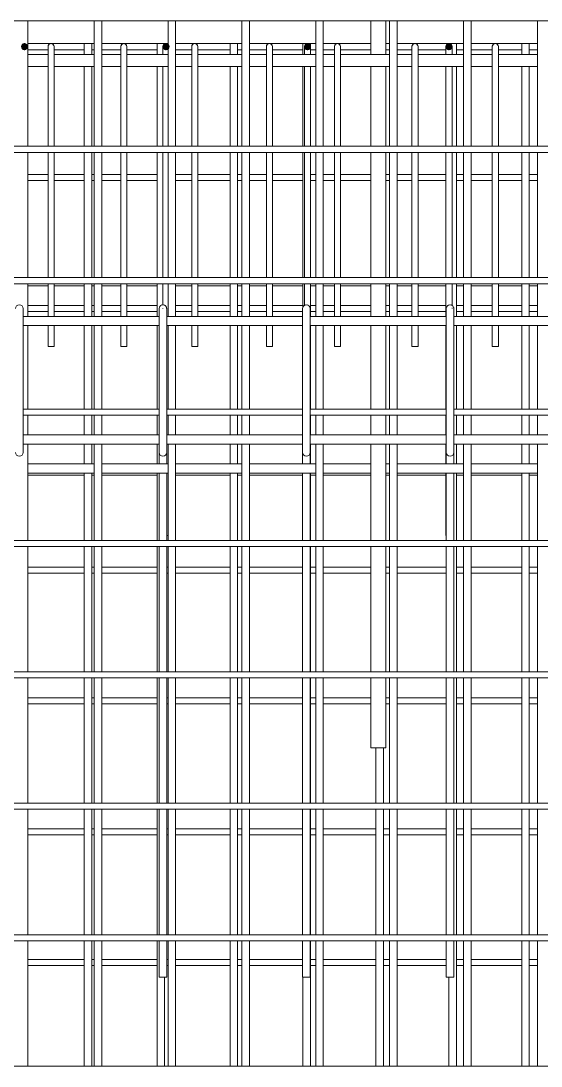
# Model space of a CAD drawing. Header units: millimetres. Extents: x 6720 to 22888, y -3063 to 10060.
# Drawn here: x 10719 to 11406, y 6280 to 7660 of the extents above; entities that cross this region are included whole.
import ezdxf

# ---------------------------------------------------------------- set-up
doc = ezdxf.new("R2010")
doc.units = ezdxf.units.MM
doc.layers.add('S-BEAM', color=12, linetype='Continuous', lineweight=18)
doc.layers.add('S-RBAR', color=171, linetype='Continuous', lineweight=18)

msp = doc.modelspace()

# ---------------------------------------------------------------- hatches: boundary and pattern name
at = {"layer": 'S-RBAR'}
for points in [[(10723.3, 7622), (10727.3, 7626), (10723.3, 7630), (10719.3, 7626)], [(10910.2, 7622), (10914.2, 7626), (10910.2, 7630), (10906.2, 7626)], [(11097.1, 7622), (11101.1, 7626), (11097.1, 7630), (11093.1, 7626)], [(11284, 7622), (11288, 7626), (11284, 7630), (11280, 7626)]]:
    msp.add_hatch(color=256, dxfattribs=at).paths.add_polyline_path(points)
h = msp.add_hatch(color=256, dxfattribs=at)
edge = h.paths.add_edge_path()
edge.add_arc((10723.3, 7626), 4, 0, 360)
h = msp.add_hatch(color=256, dxfattribs=at)
edge = h.paths.add_edge_path()
edge.add_arc((10910.2, 7626), 4, 0, 360)
h = msp.add_hatch(color=256, dxfattribs=at)
edge = h.paths.add_edge_path()
edge.add_arc((11097.1, 7626), 4, 0, 360)
h = msp.add_hatch(color=256, dxfattribs=at)
edge = h.paths.add_edge_path()
edge.add_arc((11284, 7626), 4, 0, 360)

# ---------------------------------------------------------------- linework, layer by layer
at = {"layer": 'S-BEAM'}
for p, q in [((10727.8, 7310), (10754.4, 7310)), ((10762.4, 7310), (10802.1, 7310)), ((10812.1, 7310), (10815.4, 7310)), ((10825.4, 7310), (10850.5, 7310)), ((10858.5, 7310), (10898.4, 7310)), ((10922.9, 7310), (10944.2, 7310)), ((10952.2, 7310), (10994.8, 7310)), ((11004.8, 7310), (11010.5, 7310)), ((11020.5, 7310), (11042.8, 7310)), ((11050.8, 7310), (11091.1, 7310)), ((11101.1, 7310), (11108, 7310)), ((11118, 7310), (11132.7, 7310)), ((11140.7, 7310), (11180.6, 7310)), ((11200.6, 7310), (11205.6, 7310)), ((11215.6, 7310), (11235.1, 7310)), ((11243.1, 7310), (11280, 7310)), ((11293.8, 7310), (11303.1, 7310)), ((11313.1, 7310), (11341.2, 7310)), ((11349.2, 7310), (11380.1, 7310)), ((11390.1, 7310), (11400.7, 7310)), ((10802.1, 7060), (10727.8, 7060)), ((10815.4, 7060), (10812.1, 7060)), ((10898.4, 7060), (10825.4, 7060)), ((10994.8, 7060), (10922.9, 7060)), ((11010.5, 7060), (11004.8, 7060)), ((11090.7, 7060), (11020.5, 7060)), ((11108, 7060), (11101.1, 7060)), ((11180.6, 7060), (11118, 7060)), ((11205.6, 7060), (11200.6, 7060)), ((11280, 7060), (11215.6, 7060)), ((11303.1, 7060), (11293.8, 7060)), ((11380.1, 7060), (11313.1, 7060)), ((11400.7, 7060), (11390.1, 7060))]:
    msp.add_line(p, q, dxfattribs=at)
at = {"layer": 'S-RBAR'}
for p, q in [((10132.6, 7660), (12288.6, 7660)), ((10727.8, 7494.4), (10727.8, 7660)), ((10815.4, 7494.4), (10815.4, 7660)), ((10825.4, 7494.4), (10825.4, 7660)), ((10912.9, 7494.4), (10912.9, 7660)), ((10922.9, 7494.4), (10922.9, 7660)), ((11010.5, 7494.4), (11010.5, 7660)), ((11020.5, 7494.4), (11020.5, 7660)), ((11108, 7494.4), (11108, 7660)), ((11118, 7494.4), (11118, 7660)), ((11180.6, 7615.6), (11180.6, 7660)), ((11200.6, 7615.6), (11200.6, 7660)), ((11205.6, 7494.4), (11205.6, 7660)), ((11215.6, 7494.4), (11215.6, 7660)), ((11303.1, 7494.4), (11303.1, 7660)), ((11313.1, 7494.4), (11313.1, 7660)), ((11400.7, 7494.4), (11400.7, 7660)), ((10723.3, 7630), (10719.3, 7626)), ((10719.3, 7626), (10723.3, 7622)), ((10727.3, 7626), (10723.3, 7630)), ((10723.3, 7622), (10727.3, 7626)), ((10727.8, 7630), (10802.1, 7630)), ((10727.8, 7622), (10754.4, 7622)), ((10754.4, 7590), (10754.4, 7626)), ((10762.4, 7590), (10762.4, 7626)), ((10762.4, 7622), (10802.1, 7622)), ((10812.1, 7630), (10802.1, 7630)), ((10802.1, 7615.6), (10802.1, 7630)), ((10812.1, 7630), (10815.1, 7630)), ((10812.1, 7615.6), (10812.1, 7630)), ((10812.1, 7622), (10815.1, 7622)), ((10825.4, 7630), (10898.4, 7630)), ((10825.4, 7622), (10850.5, 7622)), ((10850.5, 7590), (10850.5, 7626)), ((10858.5, 7590), (10858.5, 7626)), ((10858.5, 7622), (10898.4, 7622)), ((10908.4, 7630), (10898.4, 7630)), ((10898.4, 7615.6), (10898.4, 7630)), ((10910.2, 7630), (10906.2, 7626)), ((10906.2, 7616.2), (10906.2, 7626)), ((10906.2, 7626), (10910.2, 7622)), ((10908.4, 7630), (10912.9, 7630)), ((10908.4, 7629.3), (10908.4, 7630)), ((10908.4, 7626), (10908.4, 7626.8)), ((10914.2, 7626), (10910.2, 7630)), ((10910.2, 7622), (10914.2, 7626)), ((10922.9, 7630), (10994.8, 7630)), ((10922.9, 7622), (10944.2, 7622)), ((10944.2, 7590), (10944.2, 7626)), ((10952.2, 7590), (10952.2, 7626)), ((10952.2, 7622), (10994.8, 7622)), ((11004.8, 7630), (10994.8, 7630)), ((10994.8, 7615.6), (10994.8, 7630)), ((11004.8, 7630), (11010.5, 7630)), ((11004.8, 7615.6), (11004.8, 7630)), ((11004.8, 7622), (11010.5, 7622)), ((11020.5, 7630), (11091.1, 7630)), ((11020.5, 7622), (11042.8, 7622)), ((11042.8, 7590), (11042.8, 7626)), ((11050.8, 7590), (11050.8, 7626)), ((11050.8, 7622), (11091.1, 7622)), ((11101.1, 7630), (11091.1, 7630)), ((11091.1, 7615.6), (11091.1, 7630)), ((11097.1, 7630), (11093.1, 7626)), ((11093.1, 7616.2), (11093.1, 7626)), ((11093.1, 7626), (11097.1, 7622)), ((11101.1, 7626), (11097.1, 7630)), ((11097.1, 7622), (11101.1, 7626)), ((11101.1, 7630), (11108, 7630)), ((11101.1, 7626), (11101.1, 7630)), ((11101.1, 7616.2), (11101.1, 7626)), ((11101.1, 7622), (11108, 7622)), ((11118, 7630), (11180.6, 7630)), ((11118, 7622), (11132.7, 7622)), ((11132.7, 7590), (11132.7, 7626)), ((11140.7, 7590), (11140.7, 7626)), ((11140.7, 7622), (11180.6, 7622)), ((11200.6, 7630), (11205.6, 7630)), ((11200.6, 7622), (11205.6, 7622)), ((11215.6, 7630), (11283.8, 7630)), ((11215.6, 7622), (11235.1, 7622)), ((11235.1, 7590), (11235.1, 7626)), ((11243.1, 7590), (11243.1, 7626)), ((11243.1, 7622), (11280, 7622)), ((11284, 7630), (11280, 7626)), ((11280, 7616.2), (11280, 7626)), ((11280, 7626), (11284, 7622)), ((11293.8, 7630), (11283.8, 7630)), ((11288, 7626), (11284, 7630)), ((11284, 7622), (11288, 7626)), ((11288, 7616.2), (11288, 7626)), ((11293.8, 7630), (11303.1, 7630)), ((11293.8, 7615.6), (11293.8, 7630)), ((11293.8, 7622), (11303.1, 7622)), ((11313.1, 7630), (11380.1, 7630)), ((11313.1, 7622), (11341.2, 7622)), ((11341.2, 7590), (11341.2, 7626)), ((11349.2, 7590), (11349.2, 7626)), ((11349.2, 7622), (11380.1, 7622)), ((11390.1, 7630), (11380.1, 7630)), ((11380.1, 7615.6), (11380.1, 7630)), ((11390.1, 7630), (11400.7, 7630)), ((11390.1, 7615.6), (11390.1, 7630)), ((11390.1, 7622), (11400.7, 7622)), ((10727.8, 7615.6), (10754.4, 7615.6)), ((10762.4, 7615.6), (10815.1, 7615.6)), ((10825.4, 7615.6), (10850.5, 7615.6)), ((10858.5, 7615.6), (10912.9, 7615.6)), ((10922.9, 7615.6), (10944.2, 7615.6)), ((10952.2, 7615.6), (11010.5, 7615.6)), ((11020.5, 7615.6), (11042.8, 7615.6)), ((11050.8, 7615.6), (11108, 7615.6)), ((11118, 7615.6), (11132.7, 7615.6)), ((11140.7, 7615.6), (11205.6, 7615.6)), ((11215.6, 7615.6), (11235.1, 7615.6)), ((11243.1, 7615.6), (11303.1, 7615.6)), ((11313.1, 7615.6), (11341.2, 7615.6)), ((11349.2, 7615.6), (11400.7, 7615.6)), ((10727.8, 7599.6), (10754.4, 7599.6)), ((10762.4, 7599.6), (10815.1, 7599.6)), ((10802.1, 7494.4), (10802.1, 7599.6)), ((10812.1, 7494.4), (10812.1, 7599.6)), ((10825.4, 7599.6), (10850.5, 7599.6)), ((10858.5, 7599.6), (10912.9, 7599.6)), ((10898.4, 7494.4), (10898.4, 7599.6)), ((10906.2, 7494.4), (10906.2, 7599.6)), ((10922.9, 7599.6), (10944.2, 7599.6)), ((10952.2, 7599.6), (11010.5, 7599.6)), ((10994.8, 7494.4), (10994.8, 7599.6)), ((11004.8, 7494.4), (11004.8, 7599.6)), ((11020.5, 7599.6), (11042.8, 7599.6)), ((11050.8, 7599.6), (11108, 7599.6)), ((11091.1, 7494.4), (11091.1, 7599.6)), ((11093.1, 7494.4), (11093.1, 7599.6)), ((11101.1, 7494.4), (11101.1, 7599.6)), ((11118, 7599.6), (11132.7, 7599.6)), ((11140.7, 7599.6), (11205.6, 7599.6)), ((11180.6, 7494.4), (11180.6, 7599.6)), ((11200.6, 7494.4), (11200.6, 7599.6)), ((11215.6, 7599.6), (11235.1, 7599.6)), ((11243.1, 7599.6), (11303.1, 7599.6)), ((11280, 7494.4), (11280, 7599.6)), ((11288, 7494.4), (11288, 7599.6)), ((11293.8, 7494.4), (11293.8, 7599.6)), ((11313.1, 7599.6), (11341.2, 7599.6)), ((11349.2, 7599.6), (11400.7, 7599.6)), ((11380.1, 7494.4), (11380.1, 7599.6)), ((11390.1, 7494.4), (11390.1, 7599.6)), ((10754.4, 7590), (10754.4, 7494.4)), ((10762.4, 7590), (10762.4, 7494.4)), ((10850.5, 7590), (10850.5, 7494.4)), ((10858.5, 7590), (10858.5, 7494.4)), ((10944.2, 7590), (10944.2, 7494.4)), ((10952.2, 7590), (10952.2, 7494.4)), ((11042.8, 7590), (11042.8, 7494.4)), ((11050.8, 7590), (11050.8, 7494.4)), ((11132.7, 7590), (11132.7, 7494.4)), ((11140.7, 7590), (11140.7, 7494.4)), ((11235.1, 7590), (11235.1, 7494.4)), ((11243.1, 7590), (11243.1, 7494.4)), ((11341.2, 7590), (11341.2, 7494.4)), ((11349.2, 7590), (11349.2, 7494.4)), ((10132.6, 7494.4), (12288.6, 7494.4)), ((10132.6, 7486.4), (12288.6, 7486.4)), ((10727.8, 7320.9), (10727.8, 7486.4)), ((10754.4, 7486.4), (10754.4, 7320.9)), ((10762.4, 7486.4), (10762.4, 7320.9)), ((10802.1, 7320.9), (10802.1, 7486.4)), ((10812.1, 7320.9), (10812.1, 7486.4)), ((10815.4, 7320.9), (10815.4, 7486.4)), ((10825.4, 7320.9), (10825.4, 7486.4)), ((10850.5, 7486.4), (10850.5, 7320.9)), ((10858.5, 7486.4), (10858.5, 7320.9)), ((10898.4, 7320.9), (10898.4, 7486.4)), ((10906.2, 7320.9), (10906.2, 7486.4)), ((10912.9, 7320.9), (10912.9, 7486.4)), ((10922.9, 7320.9), (10922.9, 7486.4)), ((10944.2, 7486.4), (10944.2, 7320.9)), ((10952.2, 7486.4), (10952.2, 7320.9)), ((10994.8, 7320.9), (10994.8, 7486.4)), ((11004.8, 7320.9), (11004.8, 7486.4)), ((11010.5, 7320.9), (11010.5, 7486.4)), ((11020.5, 7320.9), (11020.5, 7486.4)), ((11042.8, 7486.4), (11042.8, 7320.9)), ((11050.8, 7486.4), (11050.8, 7320.9)), ((11091.1, 7320.9), (11091.1, 7486.4)), ((11093.1, 7320.9), (11093.1, 7486.4)), ((11101.1, 7320.9), (11101.1, 7486.4)), ((11108, 7320.9), (11108, 7486.4)), ((11118, 7320.9), (11118, 7486.4)), ((11132.7, 7486.4), (11132.7, 7320.9)), ((11140.7, 7486.4), (11140.7, 7320.9)), ((11180.6, 7320.9), (11180.6, 7486.4)), ((11200.6, 7320.9), (11200.6, 7486.4)), ((11205.6, 7320.9), (11205.6, 7486.4)), ((11215.6, 7320.9), (11215.6, 7486.4)), ((11235.1, 7486.4), (11235.1, 7320.9)), ((11243.1, 7486.4), (11243.1, 7320.9)), ((11280, 7320.9), (11280, 7486.4)), ((11288, 7320.9), (11288, 7486.4)), ((11293.8, 7320.9), (11293.8, 7486.4)), ((11303.1, 7320.9), (11303.1, 7486.4)), ((11313.1, 7320.9), (11313.1, 7486.4)), ((11341.2, 7486.4), (11341.2, 7320.9)), ((11349.2, 7486.4), (11349.2, 7320.9)), ((11380.1, 7320.9), (11380.1, 7486.4)), ((11390.1, 7320.9), (11390.1, 7486.4)), ((11400.7, 7320.9), (11400.7, 7486.4)), ((10727.8, 7457.2), (10754.4, 7457.2)), ((10762.4, 7457.2), (10802.1, 7457.2)), ((10812.1, 7457.2), (10815.4, 7457.2)), ((10825.4, 7457.2), (10850.5, 7457.2)), ((10858.5, 7457.2), (10898.4, 7457.2)), ((10922.9, 7457.2), (10944.2, 7457.2)), ((10952.2, 7457.2), (10994.8, 7457.2)), ((11004.8, 7457.2), (11010.5, 7457.2)), ((11020.5, 7457.2), (11042.8, 7457.2)), ((11050.8, 7457.2), (11091.1, 7457.2)), ((11101.1, 7457.2), (11108, 7457.2)), ((11118, 7457.2), (11132.7, 7457.2)), ((11140.7, 7457.2), (11180.6, 7457.2)), ((11200.6, 7457.2), (11205.6, 7457.2)), ((11215.6, 7457.2), (11235.1, 7457.2)), ((11243.1, 7457.2), (11280, 7457.2)), ((11293.8, 7457.2), (11303.1, 7457.2)), ((11313.1, 7457.2), (11341.2, 7457.2)), ((11349.2, 7457.2), (11380.1, 7457.2)), ((11390.1, 7457.2), (11400.7, 7457.2)), ((10727.8, 7449.2), (10754.4, 7449.2)), ((10762.4, 7449.2), (10802.1, 7449.2)), ((10812.1, 7449.2), (10815.4, 7449.2)), ((10825.4, 7449.2), (10850.5, 7449.2)), ((10858.5, 7449.2), (10898.4, 7449.2)), ((10922.9, 7449.2), (10944.2, 7449.2)), ((10952.2, 7449.2), (10994.8, 7449.2)), ((11004.8, 7449.2), (11010.5, 7449.2)), ((11020.5, 7449.2), (11042.8, 7449.2)), ((11050.8, 7449.2), (11091.1, 7449.2)), ((11101.1, 7449.2), (11108, 7449.2)), ((11118, 7449.2), (11132.7, 7449.2)), ((11140.7, 7449.2), (11180.6, 7449.2)), ((11200.6, 7449.2), (11205.6, 7449.2)), ((11215.6, 7449.2), (11235.1, 7449.2)), ((11243.1, 7449.2), (11280, 7449.2)), ((11293.8, 7449.2), (11303.1, 7449.2)), ((11313.1, 7449.2), (11341.2, 7449.2)), ((11349.2, 7449.2), (11380.1, 7449.2)), ((11390.1, 7449.2), (11400.7, 7449.2)), ((10132.6, 7320.9), (12288.6, 7320.9)), ((10132.6, 7312.9), (12288.6, 7312.9)), ((10727.8, 7269.7), (10727.8, 7312.9)), ((10754.4, 7312.9), (10754.4, 7269.7)), ((10762.4, 7312.9), (10762.4, 7269.7)), ((10802.1, 7269.7), (10802.1, 7312.9)), ((10812.1, 7269.7), (10812.1, 7312.9)), ((10815.4, 7269.7), (10815.4, 7312.9)), ((10825.4, 7269.7), (10825.4, 7312.9)), ((10850.5, 7312.9), (10850.5, 7269.7)), ((10858.5, 7312.9), (10858.5, 7269.7)), ((10898.4, 7269.7), (10898.4, 7312.9)), ((10906.2, 7284.9), (10906.2, 7312.9)), ((10912.9, 7269.7), (10912.9, 7312.9)), ((10922.9, 7269.7), (10922.9, 7312.9)), ((10944.2, 7312.9), (10944.2, 7269.7)), ((10952.2, 7312.9), (10952.2, 7269.7)), ((10994.8, 7269.7), (10994.8, 7312.9)), ((11004.8, 7269.7), (11004.8, 7312.9)), ((11010.5, 7269.7), (11010.5, 7312.9)), ((11020.5, 7269.7), (11020.5, 7312.9)), ((11042.8, 7312.9), (11042.8, 7269.7)), ((11050.8, 7312.9), (11050.8, 7269.7)), ((11091.1, 7281.8), (11091.1, 7312.9)), ((11093.1, 7283.8), (11093.1, 7312.9)), ((11101.1, 7269.7), (11101.1, 7312.9)), ((11108, 7269.7), (11108, 7312.9)), ((11118, 7269.7), (11118, 7312.9)), ((11132.7, 7312.9), (11132.7, 7269.7)), ((11140.7, 7312.9), (11140.7, 7269.7)), ((11180.6, 7269.7), (11180.6, 7312.9)), ((11200.6, 7269.7), (11200.6, 7312.9)), ((11205.6, 7269.7), (11205.6, 7312.9)), ((11215.6, 7269.7), (11215.6, 7312.9)), ((11235.1, 7312.9), (11235.1, 7269.7)), ((11243.1, 7312.9), (11243.1, 7269.7)), ((11280, 7269.7), (11280, 7312.9)), ((11288, 7283.8), (11288, 7312.9)), ((11293.8, 7269.7), (11293.8, 7312.9)), ((11303.1, 7269.7), (11303.1, 7312.9)), ((11313.1, 7269.7), (11313.1, 7312.9)), ((11341.2, 7312.9), (11341.2, 7269.7)), ((11349.2, 7312.9), (11349.2, 7269.7)), ((11380.1, 7269.7), (11380.1, 7312.9)), ((11390.1, 7269.7), (11390.1, 7312.9)), ((11400.7, 7269.7), (11400.7, 7312.9)), ((10721.5, 7280), (10721.5, 7245)), ((10727.8, 7284.3), (10754.4, 7284.3)), ((10727.8, 7276.3), (10754.4, 7276.3)), ((10762.4, 7284.3), (10802.1, 7284.3)), ((10762.4, 7276.3), (10802.1, 7276.3)), ((10812.1, 7284.3), (10815.4, 7284.3)), ((10812.1, 7276.3), (10815.4, 7276.3)), ((10825.4, 7284.3), (10850.5, 7284.3)), ((10825.4, 7276.3), (10850.5, 7276.3)), ((10858.5, 7284.3), (10898.4, 7284.3)), ((10858.5, 7276.3), (10898.4, 7276.3)), ((10901.1, 7280), (10901.1, 7245)), ((10906.2, 7280), (10906.2, 7280.7)), ((10911.1, 7280), (10911.1, 7245)), ((10922.9, 7284.3), (10944.2, 7284.3)), ((10922.9, 7276.3), (10944.2, 7276.3)), ((10952.2, 7284.3), (10994.8, 7284.3)), ((10952.2, 7276.3), (10994.8, 7276.3)), ((11004.8, 7284.3), (11010.5, 7284.3)), ((11004.8, 7276.3), (11010.5, 7276.3)), ((11020.5, 7284.3), (11042.8, 7284.3)), ((11020.5, 7276.3), (11042.8, 7276.3)), ((11050.8, 7284.3), (11091.1, 7284.3)), ((11050.8, 7276.3), (11090.7, 7276.3)), ((11090.7, 7280), (11090.7, 7245)), ((11100.7, 7280), (11100.7, 7245)), ((11101.1, 7284.3), (11108, 7284.3)), ((11101.1, 7276.3), (11108, 7276.3)), ((11118, 7284.3), (11132.7, 7284.3)), ((11118, 7276.3), (11132.7, 7276.3)), ((11140.7, 7284.3), (11180.6, 7284.3)), ((11140.7, 7276.3), (11180.6, 7276.3)), ((11200.6, 7284.3), (11205.6, 7284.3)), ((11200.6, 7276.3), (11205.6, 7276.3)), ((11215.6, 7284.3), (11235.1, 7284.3)), ((11215.6, 7276.3), (11235.1, 7276.3)), ((11243.1, 7284.3), (11280, 7284.3)), ((11243.1, 7276.3), (11280, 7276.3)), ((11280.4, 7280), (11280.4, 7245)), ((11288, 7280), (11288, 7281)), ((11290.4, 7280), (11290.4, 7245)), ((11293.8, 7284.3), (11303.1, 7284.3)), ((11293.8, 7276.3), (11303.1, 7276.3)), ((11313.1, 7284.3), (11341.2, 7284.3)), ((11313.1, 7276.3), (11341.2, 7276.3)), ((11349.2, 7284.3), (11380.1, 7284.3)), ((11349.2, 7276.3), (11380.1, 7276.3)), ((11390.1, 7284.3), (11400.7, 7284.3)), ((11390.1, 7276.3), (11400.7, 7276.3)), ((10721.5, 7269.7), (10901.1, 7269.7)), ((10911.1, 7269.7), (11090.7, 7269.7)), ((11100.7, 7269.7), (11280.4, 7269.7)), ((11290.4, 7269.7), (11470, 7269.7)), ((10721.5, 7257.7), (10901.1, 7257.7)), ((10727.8, 7147.3), (10727.8, 7257.7)), ((10754.4, 7257.7), (10754.4, 7230)), ((10762.4, 7257.7), (10762.4, 7230)), ((10802.1, 7147.3), (10802.1, 7257.7)), ((10812.1, 7147.3), (10812.1, 7257.7)), ((10815.4, 7147.3), (10815.4, 7257.7)), ((10825.4, 7147.3), (10825.4, 7257.7)), ((10850.5, 7257.7), (10850.5, 7230)), ((10858.5, 7257.7), (10858.5, 7230)), ((10898.4, 7147.3), (10898.4, 7257.7)), ((10911.1, 7257.7), (11090.7, 7257.7)), ((10912.9, 7147.3), (10912.9, 7257.7)), ((10922.9, 7147.3), (10922.9, 7257.7)), ((10944.2, 7257.7), (10944.2, 7230)), ((10952.2, 7257.7), (10952.2, 7230)), ((10994.8, 7147.3), (10994.8, 7257.7)), ((11004.8, 7147.3), (11004.8, 7257.7)), ((11010.5, 7147.3), (11010.5, 7257.7)), ((11020.5, 7147.3), (11020.5, 7257.7)), ((11042.8, 7257.7), (11042.8, 7230)), ((11050.8, 7257.7), (11050.8, 7230)), ((11100.7, 7257.7), (11280.4, 7257.7)), ((11101.1, 7147.3), (11101.1, 7257.7)), ((11108, 7147.3), (11108, 7257.7)), ((11118, 7147.3), (11118, 7257.7)), ((11132.7, 7257.7), (11132.7, 7230)), ((11140.7, 7257.7), (11140.7, 7230)), ((11180.6, 7147.3), (11180.6, 7257.7)), ((11200.6, 7147.3), (11200.6, 7257.7)), ((11205.6, 7147.3), (11205.6, 7257.7)), ((11215.6, 7147.3), (11215.6, 7257.7)), ((11235.1, 7257.7), (11235.1, 7230)), ((11243.1, 7257.7), (11243.1, 7230)), ((11280, 7147.3), (11280, 7257.7)), ((11290.4, 7257.7), (11470, 7257.7)), ((11293.8, 7147.3), (11293.8, 7257.7)), ((11303.1, 7147.3), (11303.1, 7257.7)), ((11313.1, 7147.3), (11313.1, 7257.7)), ((11341.2, 7257.7), (11341.2, 7230)), ((11349.2, 7257.7), (11349.2, 7230)), ((11380.1, 7147.3), (11380.1, 7257.7)), ((11390.1, 7147.3), (11390.1, 7257.7)), ((11400.7, 7147.3), (11400.7, 7257.7)), ((10721.5, 7125), (10721.5, 7245)), ((10901.1, 7125), (10901.1, 7245)), ((10911.1, 7125), (10911.1, 7245)), ((11090.7, 7125), (11090.7, 7245)), ((11100.7, 7125), (11100.7, 7245)), ((11280.4, 7125), (11280.4, 7245)), ((11290.4, 7125), (11290.4, 7245)), ((10754.4, 7230), (10762.4, 7230)), ((10850.5, 7230), (10858.5, 7230)), ((10944.2, 7230), (10952.2, 7230)), ((11042.8, 7230), (11050.8, 7230)), ((11132.7, 7230), (11140.7, 7230)), ((11235.1, 7230), (11243.1, 7230)), ((11341.2, 7230), (11349.2, 7230)), ((10721.5, 7147.3), (10901.1, 7147.3)), ((10721.5, 7139.3), (10901.1, 7139.3)), ((10727.8, 7113.1), (10727.8, 7139.3)), ((10802.1, 7113.1), (10802.1, 7139.3)), ((10812.1, 7113.1), (10812.1, 7139.3)), ((10815.4, 7113.1), (10815.4, 7139.3)), ((10825.4, 7113.1), (10825.4, 7139.3)), ((10898.4, 7113.1), (10898.4, 7139.3)), ((10911.1, 7147.3), (11090.7, 7147.3)), ((10911.1, 7139.3), (11090.7, 7139.3)), ((10912.9, 7113.1), (10912.9, 7139.3)), ((10922.9, 7113.1), (10922.9, 7139.3)), ((10994.8, 7113.1), (10994.8, 7139.3)), ((11004.8, 7113.1), (11004.8, 7139.3)), ((11010.5, 7113.1), (11010.5, 7139.3)), ((11020.5, 7113.1), (11020.5, 7139.3)), ((11100.7, 7147.3), (11280.4, 7147.3)), ((11100.7, 7139.3), (11280.4, 7139.3)), ((11101.1, 7113.1), (11101.1, 7139.3)), ((11108, 7113.1), (11108, 7139.3)), ((11118, 7113.1), (11118, 7139.3)), ((11180.6, 7113.1), (11180.6, 7139.3)), ((11200.6, 7113.1), (11200.6, 7139.3)), ((11205.6, 7113.1), (11205.6, 7139.3)), ((11215.6, 7113.1), (11215.6, 7139.3)), ((11280, 7113.1), (11280, 7139.3)), ((11290.4, 7147.3), (11470, 7147.3)), ((11290.4, 7139.3), (11470, 7139.3)), ((11293.8, 7113.1), (11293.8, 7139.3)), ((11303.1, 7113.1), (11303.1, 7139.3)), ((11313.1, 7113.1), (11313.1, 7139.3)), ((11380.1, 7113.1), (11380.1, 7139.3)), ((11390.1, 7113.1), (11390.1, 7139.3)), ((11400.7, 7113.1), (11400.7, 7139.3)), ((10721.5, 7125), (10721.5, 7090)), ((10901.1, 7125), (10901.1, 7090)), ((10911.1, 7125), (10911.1, 7090)), ((11090.7, 7125), (11090.7, 7090)), ((11100.7, 7125), (11100.7, 7090)), ((11280.4, 7125), (11280.4, 7090)), ((11290.4, 7125), (11290.4, 7090)), ((10721.5, 7113.1), (10901.1, 7113.1)), ((10911.1, 7113.1), (11090.7, 7113.1)), ((11100.7, 7113.1), (11280.4, 7113.1)), ((11290.4, 7113.1), (11470, 7113.1)), ((10721.5, 7101.1), (10901.1, 7101.1)), ((10727.8, 6973.8), (10727.8, 7101.1)), ((10802.1, 7074.8), (10802.1, 7101.1)), ((10812.1, 7074.8), (10812.1, 7101.1)), ((10815.4, 6973.8), (10815.4, 7101.1)), ((10825.4, 6973.8), (10825.4, 7101.1)), ((10898.4, 7074.8), (10898.4, 7101.1)), ((10911.1, 7101.1), (11090.7, 7101.1)), ((10912.9, 6973.8), (10912.9, 7101.1)), ((10922.9, 6973.8), (10922.9, 7101.1)), ((10994.8, 7074.8), (10994.8, 7101.1)), ((11004.8, 7074.8), (11004.8, 7101.1)), ((11010.5, 6973.8), (11010.5, 7101.1)), ((11020.5, 6973.8), (11020.5, 7101.1)), ((11100.7, 7101.1), (11280.4, 7101.1)), ((11101.1, 7074.8), (11101.1, 7101.1)), ((11108, 6973.8), (11108, 7101.1)), ((11118, 6973.8), (11118, 7101.1)), ((11180.6, 6973.8), (11180.6, 7101.1)), ((11200.6, 6973.8), (11200.6, 7101.1)), ((11205.6, 6973.8), (11205.6, 7101.1)), ((11215.6, 6973.8), (11215.6, 7101.1)), ((11280, 7074.8), (11280, 7101.1)), ((11290.4, 7101.1), (11470, 7101.1)), ((11293.8, 7074.8), (11293.8, 7101.1)), ((11303.1, 6973.8), (11303.1, 7101.1)), ((11313.1, 6973.8), (11313.1, 7101.1)), ((11380.1, 7074.8), (11380.1, 7101.1)), ((11390.1, 7074.8), (11390.1, 7101.1)), ((11400.7, 6973.8), (11400.7, 7101.1)), ((10901.1, 7075.3), (10901.1, 7090)), ((10911.1, 7075.3), (10911.1, 7090)), ((11090.7, 7075.3), (11090.7, 7090)), ((11100.7, 7075.3), (11100.7, 7090)), ((11280.4, 7075.3), (11280.4, 7090)), ((11290.4, 7075.3), (11290.4, 7090)), ((10727.8, 7074.8), (10815.4, 7074.8)), ((10825.4, 7074.8), (10912.9, 7074.8)), ((10922.9, 7074.8), (11010.5, 7074.8)), ((11020.5, 7074.8), (11108, 7074.8)), ((11118, 7074.8), (11180.6, 7074.8)), ((11200.6, 7074.8), (11205.6, 7074.8)), ((11215.6, 7074.8), (11303.1, 7074.8)), ((11313.1, 7074.8), (11400.7, 7074.8)), ((10727.8, 7062.8), (10815.4, 7062.8)), ((10802.1, 6973.8), (10802.1, 7062.8)), ((10812.1, 6973.8), (10812.1, 7062.8)), ((10825.4, 7062.8), (10912.9, 7062.8)), ((10898.4, 6973.8), (10898.4, 7062.8)), ((10901.1, 7055), (10901.1, 7063.1)), ((10901.1, 6973.8), (10901.1, 7055)), ((10911.1, 7055), (10911.1, 7063.1)), ((10911.1, 6973.8), (10911.1, 7055)), ((10922.9, 7062.8), (11010.5, 7062.8)), ((10994.8, 6973.8), (10994.8, 7062.8)), ((11004.8, 6973.8), (11004.8, 7062.8)), ((11020.5, 7062.8), (11108, 7062.8)), ((11090.7, 7055), (11090.7, 7063.1)), ((11090.7, 6973.8), (11090.7, 7055)), ((11100.7, 7055), (11100.7, 7063.1)), ((11100.7, 6973.8), (11100.7, 7055)), ((11101.1, 6980.3), (11101.1, 7062.8)), ((11118, 7062.8), (11180.6, 7062.8)), ((11200.6, 7062.8), (11205.6, 7062.8)), ((11215.6, 7062.8), (11303.1, 7062.8)), ((11280, 6980.3), (11280, 7062.8)), ((11280.4, 7055), (11280.4, 7063.1)), ((11280.4, 6973.8), (11280.4, 7055)), ((11290.4, 7055), (11290.4, 7063.1)), ((11290.4, 6973.8), (11290.4, 7055)), ((11293.8, 6973.8), (11293.8, 7062.8)), ((11313.1, 7062.8), (11400.7, 7062.8)), ((11380.1, 6973.8), (11380.1, 7062.8)), ((11390.1, 6973.8), (11390.1, 7062.8)), ((10132.6, 6973.8), (12288.6, 6973.8)), ((10912.9, 6980.3), (10911.1, 6980.3)), ((11101.1, 6973.8), (11101.1, 6980.3)), ((10132.6, 6965.8), (12288.6, 6965.8)), ((10727.8, 6800.2), (10727.8, 6965.8)), ((10802.1, 6800.2), (10802.1, 6965.8)), ((10812.1, 6800.2), (10812.1, 6965.8)), ((10815.4, 6800.2), (10815.4, 6965.8)), ((10825.4, 6800.2), (10825.4, 6965.8)), ((10898.4, 6800.2), (10898.4, 6965.8)), ((10901.1, 6800.2), (10901.1, 6965.8)), ((10911.1, 6800.2), (10911.1, 6965.8)), ((10912.9, 6800.2), (10912.9, 6965.8)), ((10922.9, 6800.2), (10922.9, 6965.8)), ((10994.8, 6800.2), (10994.8, 6965.8)), ((11004.8, 6800.2), (11004.8, 6965.8)), ((11010.5, 6800.2), (11010.5, 6965.8)), ((11020.5, 6800.2), (11020.5, 6965.8)), ((11090.7, 6800.2), (11090.7, 6965.8)), ((11100.7, 6800.2), (11100.7, 6965.8)), ((11101.1, 6800.2), (11101.1, 6965.8)), ((11108, 6800.2), (11108, 6965.8)), ((11118, 6800.2), (11118, 6965.8)), ((11180.6, 6800.2), (11180.6, 6965.8)), ((11200.6, 6800.2), (11200.6, 6965.8)), ((11205.6, 6800.2), (11205.6, 6965.8)), ((11215.6, 6800.2), (11215.6, 6965.8)), ((11280.4, 6800.2), (11280.4, 6965.8)), ((11290.4, 6800.2), (11290.4, 6965.8)), ((11293.8, 6800.2), (11293.8, 6965.8)), ((11303.1, 6800.2), (11303.1, 6965.8)), ((11313.1, 6800.2), (11313.1, 6965.8)), ((11380.1, 6800.2), (11380.1, 6965.8)), ((11390.1, 6800.2), (11390.1, 6965.8)), ((11400.7, 6800.2), (11400.7, 6965.8)), ((10727.8, 6938.7), (10802.1, 6938.7)), ((10727.8, 6930.7), (10802.1, 6930.7)), ((10812.1, 6938.7), (10815.4, 6938.7)), ((10812.1, 6930.7), (10815.4, 6930.7)), ((10825.4, 6938.7), (10898.4, 6938.7)), ((10825.4, 6930.7), (10898.4, 6930.7)), ((10911.1, 6938.7), (10912.9, 6938.7)), ((10911.1, 6930.7), (10912.9, 6930.7)), ((10922.9, 6938.7), (10994.8, 6938.7)), ((10922.9, 6930.7), (10994.8, 6930.7)), ((11004.8, 6938.7), (11010.5, 6938.7)), ((11004.8, 6930.7), (11010.5, 6930.7)), ((11020.5, 6938.7), (11090.7, 6938.7)), ((11020.5, 6930.7), (11090.7, 6930.7)), ((11101.1, 6938.7), (11108, 6938.7)), ((11101.1, 6930.7), (11108, 6930.7)), ((11118, 6938.7), (11180.6, 6938.7)), ((11118, 6930.7), (11180.6, 6930.7)), ((11200.6, 6938.7), (11205.6, 6938.7)), ((11200.6, 6930.7), (11205.6, 6930.7)), ((11215.6, 6938.7), (11280.4, 6938.7)), ((11215.6, 6930.7), (11280.4, 6930.7)), ((11293.8, 6938.7), (11303.1, 6938.7)), ((11293.8, 6930.7), (11303.1, 6930.7)), ((11313.1, 6938.7), (11380.1, 6938.7)), ((11313.1, 6930.7), (11380.1, 6930.7)), ((11390.1, 6938.7), (11400.7, 6938.7)), ((11390.1, 6930.7), (11400.7, 6930.7)), ((10132.6, 6800.2), (12288.6, 6800.2)), ((10132.6, 6792.2), (12288.6, 6792.2)), ((10727.8, 6626.7), (10727.8, 6792.2)), ((10802.1, 6626.7), (10802.1, 6792.2)), ((10812.1, 6626.7), (10812.1, 6792.2)), ((10815.4, 6626.7), (10815.4, 6792.2)), ((10825.4, 6626.7), (10825.4, 6792.2)), ((10898.4, 6626.7), (10898.4, 6792.2)), ((10901.1, 6626.7), (10901.1, 6792.2)), ((10911.1, 6626.7), (10911.1, 6792.2)), ((10912.9, 6626.7), (10912.9, 6792.2)), ((10922.9, 6626.7), (10922.9, 6792.2)), ((10994.8, 6626.7), (10994.8, 6792.2)), ((11004.8, 6626.7), (11004.8, 6792.2)), ((11010.5, 6626.7), (11010.5, 6792.2)), ((11020.5, 6626.7), (11020.5, 6792.2)), ((11090.7, 6626.7), (11090.7, 6792.2)), ((11100.7, 6626.7), (11100.7, 6792.2)), ((11101.1, 6626.7), (11101.1, 6792.2)), ((11108, 6626.7), (11108, 6792.2)), ((11118, 6626.7), (11118, 6792.2)), ((11180.6, 6700), (11180.6, 6792.2)), ((11200.6, 6700), (11200.6, 6792.2)), ((11205.6, 6626.7), (11205.6, 6792.2)), ((11215.6, 6626.7), (11215.6, 6792.2)), ((11280.4, 6626.7), (11280.4, 6792.2)), ((11290.4, 6626.7), (11290.4, 6792.2)), ((11293.8, 6626.7), (11293.8, 6792.2)), ((11303.1, 6626.7), (11303.1, 6792.2)), ((11313.1, 6626.7), (11313.1, 6792.2)), ((11380.1, 6626.7), (11380.1, 6792.2)), ((11390.1, 6626.7), (11390.1, 6792.2)), ((11400.7, 6626.7), (11400.7, 6792.2)), ((10727.8, 6765.9), (10802.1, 6765.9)), ((10812.1, 6765.9), (10815.4, 6765.9)), ((10825.4, 6765.9), (10898.4, 6765.9)), ((10911.1, 6765.9), (10912.9, 6765.9)), ((10922.9, 6765.9), (10994.8, 6765.9)), ((11004.8, 6765.9), (11010.5, 6765.9)), ((11020.5, 6765.9), (11090.7, 6765.9)), ((11101.1, 6765.9), (11108, 6765.9)), ((11118, 6765.9), (11180.6, 6765.9)), ((11200.6, 6765.9), (11205.6, 6765.9)), ((11215.6, 6765.9), (11280.4, 6765.9)), ((11293.8, 6765.9), (11303.1, 6765.9)), ((11313.1, 6765.9), (11380.1, 6765.9)), ((11390.1, 6765.9), (11400.7, 6765.9)), ((10727.8, 6757.9), (10802.1, 6757.9)), ((10812.1, 6757.9), (10815.4, 6757.9)), ((10825.4, 6757.9), (10898.4, 6757.9)), ((10911.1, 6757.9), (10912.9, 6757.9)), ((10922.9, 6757.9), (10994.8, 6757.9)), ((11004.8, 6757.9), (11010.5, 6757.9)), ((11020.5, 6757.9), (11090.7, 6757.9)), ((11101.1, 6757.9), (11108, 6757.9)), ((11118, 6757.9), (11180.6, 6757.9)), ((11200.6, 6757.9), (11205.6, 6757.9)), ((11215.6, 6757.9), (11280.4, 6757.9)), ((11293.8, 6757.9), (11303.1, 6757.9)), ((11313.1, 6757.9), (11380.1, 6757.9)), ((11390.1, 6757.9), (11400.7, 6757.9)), ((11200.6, 6700), (11180.6, 6700)), ((11187.4, 6626.7), (11187.4, 6700)), ((11197.4, 6626.7), (11197.4, 6700)), ((10132.6, 6626.7), (12288.6, 6626.7)), ((10132.6, 6618.7), (12288.6, 6618.7)), ((10727.8, 6453.1), (10727.8, 6618.7)), ((10802.1, 6453.1), (10802.1, 6618.7)), ((10812.1, 6453.1), (10812.1, 6618.7)), ((10815.4, 6453.1), (10815.4, 6618.7)), ((10825.4, 6453.1), (10825.4, 6618.7)), ((10898.4, 6453.1), (10898.4, 6618.7)), ((10901.1, 6453.1), (10901.1, 6618.7)), ((10911.1, 6453.1), (10911.1, 6618.7)), ((10912.9, 6453.1), (10912.9, 6618.7)), ((10922.9, 6453.1), (10922.9, 6618.7)), ((10994.8, 6453.1), (10994.8, 6618.7)), ((11004.8, 6453.1), (11004.8, 6618.7)), ((11010.5, 6453.1), (11010.5, 6618.7)), ((11020.5, 6453.1), (11020.5, 6618.7)), ((11090.7, 6453.1), (11090.7, 6618.7)), ((11100.7, 6453.1), (11100.7, 6618.7)), ((11101.1, 6453.1), (11101.1, 6618.7)), ((11108, 6453.1), (11108, 6618.7)), ((11118, 6453.1), (11118, 6618.7)), ((11187.4, 6453.1), (11187.4, 6618.7)), ((11197.4, 6453.1), (11197.4, 6618.7)), ((11205.6, 6453.1), (11205.6, 6618.7)), ((11215.6, 6453.1), (11215.6, 6618.7)), ((11280.4, 6453.1), (11280.4, 6618.7)), ((11290.4, 6453.1), (11290.4, 6618.7)), ((11293.8, 6453.1), (11293.8, 6618.7)), ((11303.1, 6453.1), (11303.1, 6618.7)), ((11313.1, 6453.1), (11313.1, 6618.7)), ((11380.1, 6453.1), (11380.1, 6618.7)), ((11390.1, 6453.1), (11390.1, 6618.7)), ((11400.7, 6453.1), (11400.7, 6618.7)), ((10727.8, 6593), (10802.1, 6593)), ((10727.8, 6585), (10802.1, 6585)), ((10812.1, 6593), (10815.4, 6593)), ((10812.1, 6585), (10815.4, 6585)), ((10825.4, 6593), (10898.4, 6593)), ((10825.4, 6585), (10898.4, 6585)), ((10911.1, 6593), (10912.9, 6593)), ((10911.1, 6585), (10912.9, 6585)), ((10922.9, 6593), (10994.8, 6593)), ((10922.9, 6585), (10994.8, 6585)), ((11004.8, 6593), (11010.5, 6593)), ((11004.8, 6585), (11010.5, 6585)), ((11020.5, 6593), (11090.7, 6593)), ((11020.5, 6585), (11090.7, 6585)), ((11101.1, 6593), (11108, 6593)), ((11101.1, 6585), (11108, 6585)), ((11118, 6593), (11187.4, 6593)), ((11118, 6585), (11187.4, 6585)), ((11197.4, 6593), (11205.6, 6593)), ((11197.4, 6585), (11205.6, 6585)), ((11215.6, 6593), (11280.4, 6593)), ((11215.6, 6585), (11280.4, 6585)), ((11293.8, 6593), (11303.1, 6593)), ((11293.8, 6585), (11303.1, 6585)), ((11313.1, 6593), (11380.1, 6593)), ((11313.1, 6585), (11380.1, 6585)), ((11390.1, 6593), (11400.7, 6593)), ((11390.1, 6585), (11400.7, 6585)), ((10132.6, 6453.1), (12288.6, 6453.1)), ((10132.6, 6445.1), (12288.6, 6445.1)), ((10727.8, 6279.5), (10727.8, 6445.1)), ((10802.1, 6279.5), (10802.1, 6445.1)), ((10812.1, 6279.5), (10812.1, 6445.1)), ((10815.4, 6279.5), (10815.4, 6445.1)), ((10825.4, 6279.5), (10825.4, 6445.1)), ((10898.4, 6279.5), (10898.4, 6445.1)), ((10901.1, 6397), (10901.1, 6445.1)), ((10911.1, 6397), (10911.1, 6445.1)), ((10912.9, 6279.5), (10912.9, 6445.1)), ((10922.9, 6279.5), (10922.9, 6445.1)), ((10994.8, 6279.5), (10994.8, 6445.1)), ((11004.8, 6279.5), (11004.8, 6445.1)), ((11010.5, 6279.5), (11010.5, 6445.1)), ((11020.5, 6279.5), (11020.5, 6445.1)), ((11090.7, 6397), (11090.7, 6445.1)), ((11100.7, 6397), (11100.7, 6445.1)), ((11101.1, 6279.5), (11101.1, 6445.1)), ((11108, 6279.5), (11108, 6445.1)), ((11118, 6279.5), (11118, 6445.1)), ((11187.4, 6279.5), (11187.4, 6445.1)), ((11197.4, 6279.5), (11197.4, 6445.1)), ((11205.6, 6279.5), (11205.6, 6445.1)), ((11215.6, 6279.5), (11215.6, 6445.1)), ((11280.4, 6397), (11280.4, 6445.1)), ((11290.4, 6397), (11290.4, 6445.1)), ((11293.8, 6279.5), (11293.8, 6445.1)), ((11303.1, 6279.5), (11303.1, 6445.1)), ((11313.1, 6279.5), (11313.1, 6445.1)), ((11380.1, 6279.5), (11380.1, 6445.1)), ((11390.1, 6279.5), (11390.1, 6445.1)), ((11400.7, 6279.5), (11400.7, 6445.1)), ((10727.8, 6420.2), (10802.1, 6420.2)), ((10812.1, 6420.2), (10815.4, 6420.2)), ((10825.4, 6420.2), (10898.4, 6420.2)), ((10911.1, 6420.2), (10912.9, 6420.2)), ((10922.9, 6420.2), (10994.8, 6420.2)), ((11004.8, 6420.2), (11010.5, 6420.2)), ((11020.5, 6420.2), (11090.7, 6420.2)), ((11101.1, 6420.2), (11108, 6420.2)), ((11118, 6420.2), (11187.4, 6420.2)), ((11197.4, 6420.2), (11205.6, 6420.2)), ((11215.6, 6420.2), (11280.4, 6420.2)), ((11293.8, 6420.2), (11303.1, 6420.2)), ((11313.1, 6420.2), (11380.1, 6420.2)), ((11390.1, 6420.2), (11400.7, 6420.2)), ((10727.8, 6412.2), (10802.1, 6412.2)), ((10812.1, 6412.2), (10815.4, 6412.2)), ((10825.4, 6412.2), (10898.4, 6412.2)), ((10911.1, 6412.2), (10912.9, 6412.2)), ((10922.9, 6412.2), (10994.8, 6412.2)), ((11004.8, 6412.2), (11010.5, 6412.2)), ((11020.5, 6412.2), (11090.7, 6412.2)), ((11101.1, 6412.2), (11108, 6412.2)), ((11118, 6412.2), (11187.4, 6412.2)), ((11197.4, 6412.2), (11205.6, 6412.2)), ((11215.6, 6412.2), (11280.4, 6412.2)), ((11293.8, 6412.2), (11303.1, 6412.2)), ((11313.1, 6412.2), (11380.1, 6412.2)), ((11390.1, 6412.2), (11400.7, 6412.2)), ((10911.1, 6397), (10901.1, 6397)), ((10908.4, 6279.5), (10908.4, 6397)), ((11100.7, 6397), (11090.7, 6397)), ((11091.1, 6279.5), (11091.1, 6397)), ((11290.4, 6397), (11280.4, 6397)), ((11283.8, 6279.5), (11283.8, 6397)), ((10132.6, 6279.5), (12288.6, 6279.5))]:
    msp.add_line(p, q, dxfattribs=at)
for centre in [(10723.3, 7626), (10910.2, 7626), (11097.1, 7626), (11284, 7626)]:
    msp.add_circle(centre, 4, dxfattribs=at)
for centre, radius, start, end in [((10758.4, 7626), 4, 360, 180), ((10758.4, 7626), 4, 165, 180), ((10758.4, 7626), 4, 105, 150), ((10758.4, 7626), 4, 30.9786, 75), ((10854.5, 7626), 4, 360, 180), ((10854.5, 7626), 4, 165, 180), ((10854.5, 7626), 4, 105, 150), ((10854.5, 7626), 4, 30, 75), ((10910.2, 7626), 4, 46.7946, 180), ((10948.2, 7626), 4, 360, 180), ((10948.2, 7626), 4, 165, 180), ((10948.2, 7626), 4, 105, 150), ((10948.2, 7626), 4, 30, 75), ((11046.8, 7626), 4, 360, 180), ((11046.8, 7626), 4, 165, 180), ((11046.8, 7626), 4, 105, 150), ((11046.8, 7626), 4, 30, 75), ((11097.1, 7626), 4, 360, 180), ((11136.7, 7626), 4, 360, 180), ((11136.7, 7626), 4, 165, 180), ((11136.7, 7626), 4, 105, 150), ((11136.7, 7626), 4, 30, 75), ((11239.1, 7626), 4, 360, 180), ((11239.1, 7626), 4, 165, 180), ((11239.1, 7626), 4, 105, 150), ((11239.1, 7626), 4, 30, 75), ((11284, 7626), 4, 360, 180), ((11345.2, 7626), 4, 360, 180), ((11345.2, 7626), 4, 165, 180), ((11345.2, 7626), 4, 105, 150), ((11345.2, 7626), 4, 30, 75), ((10716.5, 7280), 5, 0, 180), ((10906.1, 7280), 5, 0, 180), ((10906.1, 7280), 5, 105, 150), ((10906.1, 7280), 5, 30, 75), ((10906.1, 7280), 5, 0, 15), ((11095.7, 7280), 5, 0, 180), ((11095.7, 7280), 5, 105, 150), ((11095.7, 7280), 5, 30, 75), ((11095.7, 7280), 5, 0, 15), ((11285.4, 7280), 5, 0, 180), ((11285.4, 7280), 5, 105, 150), ((11285.4, 7280), 5, 30, 75), ((11285.4, 7280), 5, 0, 15), ((10716.5, 7090), 5, 180, 360), ((10906.1, 7090), 5, 180, 360), ((11095.7, 7090), 5, 180, 360), ((11285.4, 7090), 5, 180, 360)]:
    msp.add_arc(centre, radius, start, end, dxfattribs=at)

doc.saveas('drawing.dxf')
